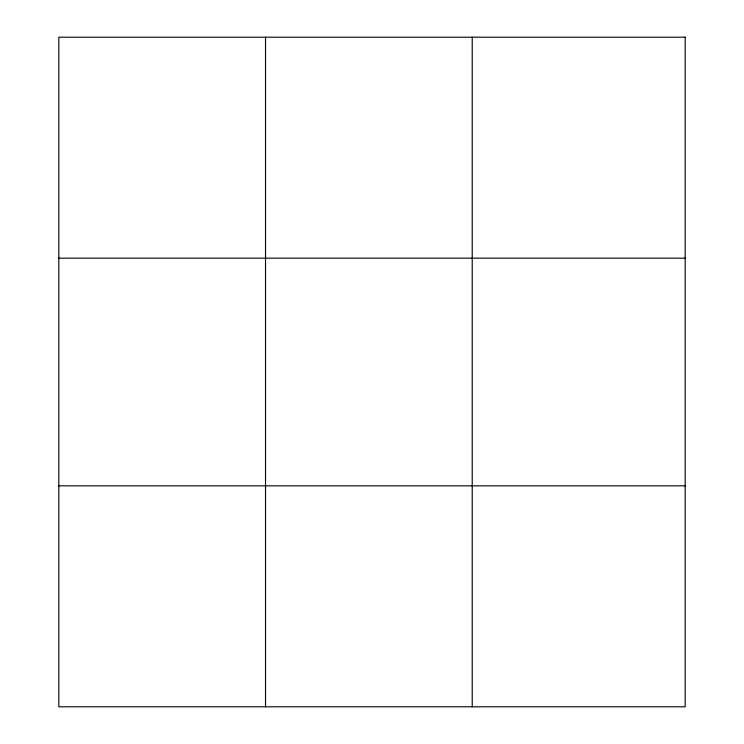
<?xml version="1.0" encoding="UTF-8"?>
<svg xmlns="http://www.w3.org/2000/svg" width="744" height="744" viewBox="0 0 744 744"><rect width="100%" height="100%" fill="white"/><g stroke="black" fill="none" stroke-linecap="round" stroke-linejoin="round"><path stroke-width="1.12" d="M265.524 37.2L265.524 706.8M472.217 37.2L472.217 706.8M58.823 258.168L685.178 258.168M58.823 485.832L685.178 485.832M685.178 37.2L685.178 706.8L58.823 706.8L58.823 37.2L685.178 37.2"/></g></svg>
